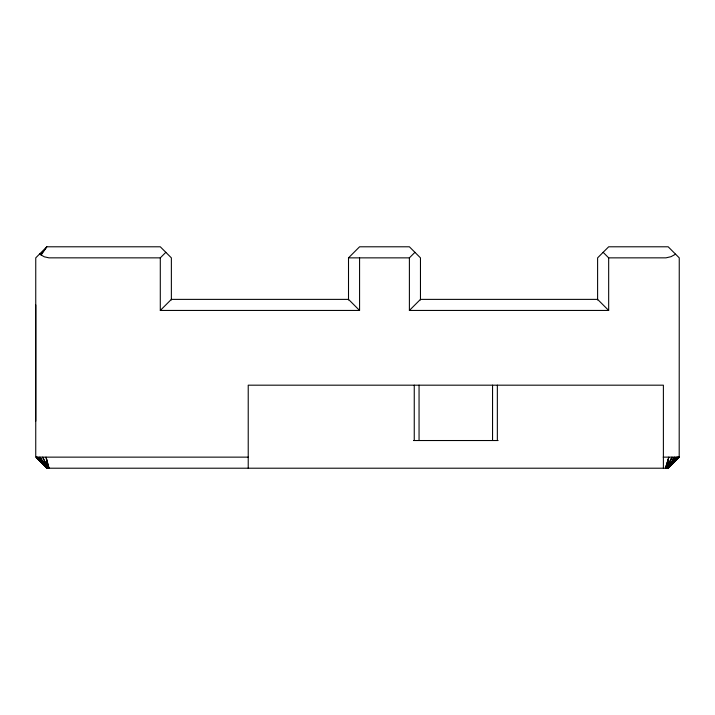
<?xml version="1.0" encoding="UTF-8"?>
<svg xmlns="http://www.w3.org/2000/svg" width="715" height="715" viewBox="0 0 715 715"><rect width="100%" height="100%" fill="white"/><g stroke="black" fill="none" stroke-linecap="round" stroke-linejoin="round"><path stroke-width="1.07" d="M668.471 459.155L666.13 468.209L669.231 462.676M668.346 459.155L665.415 468.209L668.811 457.135L666.13 468.209L671.993 457.135L666.791 468.209L674.772 457.135L667.372 468.209L676.989 457.135L667.81 468.209L679.196 457.135L679.25 257.865L668.176 246.791L608.671 246.791L597.606 257.865L597.606 299.987M669.562 462.676L666.791 468.209L669.884 462.676M165.835 252.323L160.294 257.865L48.986 257.847L44.294 256.81L41.166 255.005L46.824 246.791L160.294 246.791L171.368 257.865L171.368 299.987M41.166 255.005L40.692 254.62L46.824 246.791L35.759 257.847L35.75 457.135L248.168 457.135M677.4 457.135L667.81 468.209L678.419 457.135L668.087 468.209M49.112 468.209L46.01 457.135L48.423 468.209L42.668 457.135L47.807 468.209L39.808 457.135L47.324 468.209L37.6 457.135L46.984 468.209L36.224 457.135L46.833 468.209L668.176 468.209L679.196 457.135L663.18 457.135M668.176 468.209L679.196 457.135L677.471 458.914L671.903 458.914M160.294 257.865L160.294 310.444L171.368 299.379L348.509 299.379L359.574 310.444L359.574 257.865M348.509 299.987L348.509 257.865L359.574 246.791L409.391 246.791L420.465 257.865L420.465 299.987M348.509 257.865L409.391 257.865L414.932 252.323M409.391 310.444L420.465 299.379L597.606 299.379L608.671 310.444L409.391 310.444L409.391 257.865M675.595 254.2L670.974 256.694L665.987 257.847L608.671 257.865L603.138 252.323M160.294 310.444L359.574 310.444M413.485 440.529L498.123 440.529M39.808 253.807L40.692 254.62M46.824 468.209L36.224 457.135L46.913 468.209L41.899 462.248M41.711 461.881L47.19 468.209L43.499 462.676M43.418 462.248L47.628 468.209L44.929 462.167M41.032 458.985L42.265 460.826M45.438 462.676L48.209 468.209L46.404 459.155M46.529 459.155L48.87 468.209M663.386 468.209L663.386 385.179L248.221 385.179L248.221 468.209M608.671 257.865L608.671 310.444M497.345 385.179L497.345 440.529M492.555 385.179L492.555 440.529M419.053 385.179L419.053 440.529M414.253 385.179L414.253 440.529M35.75 304.912L35.75 421.162"/></g></svg>
